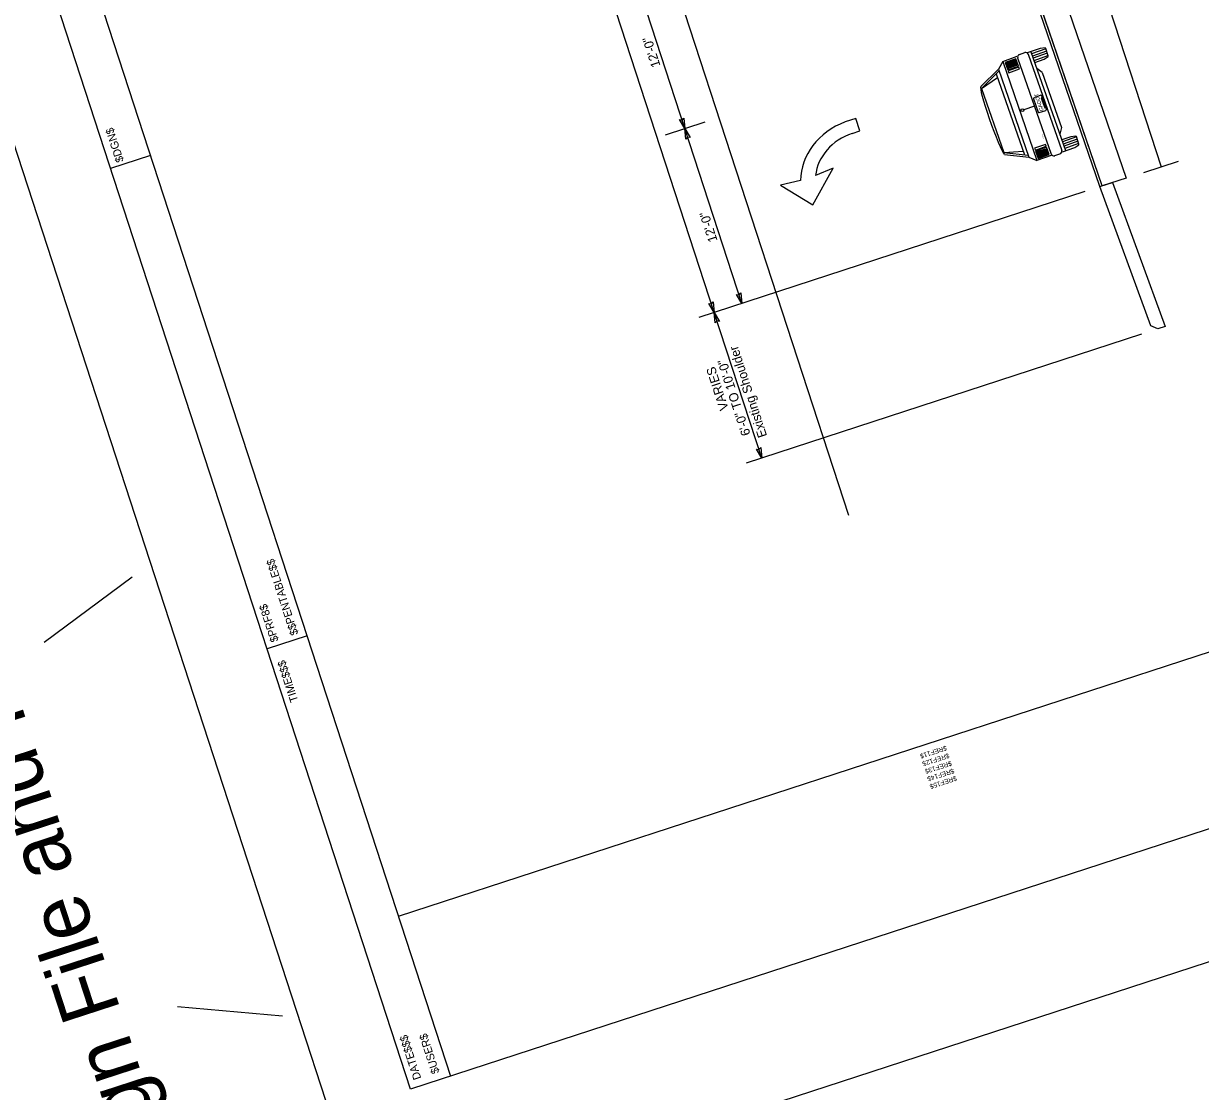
# Model space of a CAD drawing. Extents: x 958460 to 961179, y 797017 to 803764.
# Drawn here: x 959867.7 to 960217.3, y 798993 to 799310.2 of the extents above; entities that cross this region are included whole.
import ezdxf

# ---------------------------------------------------------------- set-up
doc = ezdxf.new("R2010")
doc.units = 0
for name, color, linetype in [('SHT_B_Plot-Border-Inner-Line', 7, 'Continuous'), ('SHT_B_Plot-Border-Outer-Line', 7, 'Continuous'), ('SHT_B_Plot-Sub-Text', 7, 'Continuous'), ('SHT_B_Sheet-Outline-Line', 7, 'Continuous'), ('SIGN_P_SM-Markings', 7, 'Continuous'), ('TYPS_E_Line-Exist-Asph-Line', 7, 'Continuous'), ('TYPS_P_Line-Fin-Grade-Asph', 7, 'Continuous'), ('TYPS_P_Slope-Label-Dim', 7, 'Continuous'), ('TYPS_P_Vehicle', 7, 'Continuous')]:
    doc.layers.add(name, color=color, linetype=linetype)

msp = doc.modelspace()

# ---------------------------------------------------------------- linework, layer by layer
at = {"layer": 'SHT_B_Plot-Border-Inner-Line'}
msp.add_lwpolyline([(959982.66, 798993.65), (959726.84, 799778.49), (960226.28, 799941.29), (960482.1, 799156.45)], close=True, dxfattribs=at)
at = {"layer": 'SHT_B_Plot-Border-Outer-Line'}
msp.add_lwpolyline([(959970.51, 798950.23), (959699.18, 799782.63), (960246.18, 799960.93), (960517.51, 799128.53)], close=True, dxfattribs=at)
at = {"layer": 'SHT_B_Sheet-Outline-Line'}
for p, q in [((959738.73, 799782.36), (959994.55, 798997.53)), ((959905.4, 799271.03), (959893.51, 799267.16)), ((959979.05, 799045.1), (960466.6, 799204.02)), ((959873.83, 799126.48), (959899.97, 799145.82)), ((959951.92, 799128.34), (959940.03, 799124.46)), ((959975.17, 799056.99), (959975.17, 799056.99)), ((959975.17, 799056.99), (959975.17, 799056.99)), ((959913.41, 799018.28), (959944.61, 799015.48))]:
    msp.add_line(p, q, dxfattribs=at)
at = {"layer": 'SIGN_P_SM-Markings'}
for p, q in [((960114.89, 799281.98), (960111.72, 799280.95)), ((960116.09, 799278.28), (960114.89, 799281.98)), ((960113.83, 799277.55), (960116.09, 799278.28)), ((960102.18, 799256.3), (960108.22, 799267.26)), ((960108.22, 799267.26), (960102.94, 799265.02)), ((960098.48, 799263.55), (960092.53, 799262.15)), ((960092.53, 799262.15), (960102.18, 799256.3))]:
    msp.add_line(p, q, dxfattribs=at)
for major_axis, start_param, end_param in [((-18.79, -6.13), 4.761865, 5.995538), ((-14.57, -4.75), 4.713519, 5.907859)]:
    msp.add_ellipse((960118.03, 799264.74), major_axis=major_axis, ratio=0.879686, start_param=start_param, end_param=end_param, dxfattribs=at)
at = {"layer": 'TYPS_E_Line-Exist-Asph-Line'}
msp.add_line((960112.84, 799164.11), (960049.11, 799359.64), dxfattribs=at)
for points in [[(960142.09, 799419.23), (960195.28, 799264.3), (960188.14, 799261.97), (960134.97, 799416.91)], [(960191.15, 799263.02), (960206.78, 799220.21), (960204.6, 799219.5), (960202.59, 799220.45), (960187.43, 799261.74)]]:
    msp.add_lwpolyline(points, close=True, dxfattribs=at)
at = {"layer": 'TYPS_P_Line-Fin-Grade-Asph'}
for points in [[(960187.43, 799261.74), (960134.24, 799416.67), (960118.13, 799468.86)], [(960188.14, 799261.97), (960134.98, 799416.91), (960118.86, 799469.09)]]:
    msp.add_lwpolyline(points, dxfattribs=at)
at = {"layer": 'TYPS_P_Slope-Label-Dim'}
for p, q in [((960072.87, 799224.39), (960005.18, 799432.04)), ((960064.15, 799278.98), (960047.23, 799330.89)), ((960070.05, 799280.9), (960058.26, 799277.06)), ((960081.07, 799227.07), (960064.15, 799278.98)), ((960182.97, 799260.28), (960068.25, 799222.89)), ((960086.97, 799181.13), (960072.87, 799224.39)), ((960199.8, 799217.91), (960082.35, 799179.63))]:
    msp.add_line(p, q, dxfattribs=at)
for points in [[(960154.87, 799423.39), (960205.63, 799267.67)], [(960200.45, 799265.98), (960210.8, 799269.36)]]:
    msp.add_lwpolyline(points, dxfattribs=at)
for points in [[(960064.15, 799278.98), (960062.57, 799281.66), (960063.33, 799281.5), (960063.86, 799282.08)], [(960064.15, 799278.98), (960065.73, 799276.3), (960064.97, 799276.46), (960064.45, 799275.89)], [(960081.07, 799227.07), (960079.49, 799229.75), (960080.25, 799229.59), (960080.78, 799230.16)], [(960072.87, 799224.39), (960071.28, 799227.08), (960072.04, 799226.92), (960072.57, 799227.49)], [(960072.87, 799224.39), (960074.45, 799221.71), (960073.69, 799221.87), (960073.16, 799221.3)], [(960086.97, 799181.13), (960085.39, 799183.82), (960086.15, 799183.66), (960086.67, 799184.23)]]:
    msp.add_lwpolyline(points, close=True, dxfattribs=at)
at = {"layer": 'TYPS_P_Vehicle'}
for p, q in [((960169.73, 799302.81), (960165.82, 799301.45)), ((960171.16, 799302.99), (960169.73, 799302.81)), ((960171.32, 799302.8), (960171.16, 799302.99)), ((960172.03, 799300.6), (960171.32, 799302.8)), ((960158.56, 799298.93), (960162.83, 799300.47)), ((960162.5, 799299.74), (960159.27, 799298.64)), ((960162.57, 799299.52), (960159.36, 799298.38)), ((960162.63, 799299.35), (960159.42, 799298.16)), ((960163.27, 799297.55), (960162.5, 799299.74)), ((960162.99, 799299.99), (960172.95, 799271.37)), ((960163.52, 799301.03), (960165.11, 799301.59)), ((960166.14, 799301.07), (960176.13, 799272.5)), ((960166.95, 799301.81), (960177.19, 799272.47)), ((960171.37, 799302.63), (960167.15, 799301.2)), ((960171.57, 799302.02), (960167.38, 799300.47)), ((960171.78, 799301.37), (960167.58, 799299.86)), ((960167.88, 799299.24), (960172.01, 799300.68)), ((960168.09, 799298.59), (960170.86, 799299.64)), ((960170.86, 799299.64), (960172.09, 799300.42)), ((960172.09, 799300.42), (960172.03, 799300.6)), ((960157.26, 799296.59), (960152.05, 799291.44)), ((960157.44, 799296.03), (960152.22, 799290.92)), ((960158.56, 799298.93), (960157.26, 799296.59)), ((960157.26, 799296.59), (960166.28, 799270.53)), ((960158.56, 799298.93), (960168.74, 799269.47)), ((960159.27, 799298.64), (960160.08, 799296.46)), ((960162.73, 799299.05), (960159.51, 799297.9)), ((960162.81, 799298.79), (960159.58, 799297.69)), ((960162.88, 799298.57), (960159.64, 799297.51)), ((960162.95, 799298.35), (960159.74, 799297.21)), ((960163.03, 799298.14), (960159.82, 799296.95)), ((960163.15, 799297.89), (960159.98, 799296.76)), ((960160.08, 799296.46), (960163.27, 799297.55)), ((960170.3, 799295.63), (960168.7, 799296.88)), ((960152.22, 799290.92), (960156.99, 799294.2)), ((960156.65, 799295.24), (960165.02, 799271.17)), ((960170.3, 799295.63), (960176.01, 799279.31)), ((960152.22, 799290.92), (960158.86, 799271.88)), ((960167.99, 799285.69), (960164.81, 799284.6)), ((960164.03, 799284.34), (960163.64, 799284.22)), ((960176.01, 799279.31), (960175.49, 799277.37)), ((960178.82, 799276.58), (960176.12, 799275.61)), ((960180.47, 799276.5), (960176.3, 799275.05)), ((960180.69, 799275.81), (960176.51, 799274.4)), ((960180.88, 799275.25), (960176.78, 799273.72)), ((960180.24, 799276.76), (960178.82, 799276.58)), ((960180.44, 799276.59), (960180.24, 799276.76)), ((960181.2, 799274.4), (960180.44, 799276.59)), ((960158.86, 799271.88), (960164.67, 799272.25)), ((960158.86, 799271.88), (960166.12, 799271.05)), ((960159.04, 799271.32), (960166.28, 799270.53)), ((960171.59, 799273.5), (960168.34, 799272.31)), ((960168.34, 799272.31), (960169.1, 799270.11)), ((960168.43, 799272.04), (960171.71, 799273.11)), ((960168.51, 799271.78), (960171.78, 799272.9)), ((960168.59, 799271.57), (960171.86, 799272.69)), ((960168.71, 799271.32), (960171.95, 799272.38)), ((960168.78, 799271.11), (960172.03, 799272.17)), ((960168.87, 799270.85), (960172.1, 799271.95)), ((960168.95, 799270.59), (960172.16, 799271.73)), ((960169.02, 799270.37), (960172.25, 799271.47)), ((960172.32, 799271.26), (960171.59, 799273.5)), ((960174, 799270.95), (960175.56, 799271.46)), ((960176.27, 799272.07), (960179.94, 799273.41)), ((960181.1, 799274.56), (960176.98, 799273.12)), ((960179.94, 799273.41), (960181.21, 799274.21)), ((960181.21, 799274.21), (960181.2, 799274.4)), ((960166.28, 799270.53), (960168.74, 799269.47)), ((960172.98, 799270.99), (960168.74, 799269.47)), ((960169.1, 799270.11), (960172.32, 799271.26))]:
    msp.add_line(p, q, dxfattribs=at)
for points in [[(960160.18, 799296.16), (960160.36, 799295.59), (960163.53, 799296.72), (960163.36, 799297.24)], [(960170.01, 799288.02), (960171.04, 799285.15), (960171.39, 799285.26), (960170.35, 799288.14)], [(960168.04, 799273.21), (960168.25, 799272.61), (960171.5, 799273.77), (960171.29, 799274.27)]]:
    msp.add_lwpolyline(points, close=True, dxfattribs=at)
for points in [[(960169.87, 799288.89), (960167.87, 799288.13)], [(960167.68, 799287.83), (960169.08, 799283.84)], [(960171.55, 799284.74), (960170.17, 799288.69)], [(960169.35, 799283.74), (960171.38, 799284.4)]]:
    msp.add_lwpolyline(points, dxfattribs=at)
msp.add_circle((960164.4, 799284.46), 0.428, dxfattribs=at)
for centre, start, end in [((960169.96, 799288.6), 19.1768, 109.1768), ((960167.91, 799287.89), 109.1768, 199.1768), ((960169.28, 799283.96), 199.1768, 289.1768), ((960171.32, 799284.67), 289.1768, 19.1768)]:
    msp.add_arc(centre, 0.247, start, end, dxfattribs=at)
for centre, major_axis, ratio, start_param, end_param in [((960163.82, 799300.23), (-0.777, -0.27), 0.999922, 4.712389, 6.283185), ((960165.37, 799300.77), (0.777, 0.27), 0.999922, 0, 1.570796), ((960155.62, 799281.33), (3.58, -10.09), 0.073896, 3.141527, 6.10813), ((960173.74, 799271.7), (-0.777, -0.27), 0.999922, 0, 1.570796), ((960175.3, 799272.24), (0.777, 0.27), 0.999922, 4.712389, 6.283185)]:
    msp.add_ellipse(centre, major_axis=major_axis, ratio=ratio, start_param=start_param, end_param=end_param, dxfattribs=at)

# ---------------------------------------------------------------- texts
at = {"layer": 'SHT_B_Plot-Sub-Text'}
for s, height, rotation, p in [('$DGN$', 2.376, 108.0541, (959897.52, 799269.39)), ('$$PENTABLE$$', 2.3765, 108.0541, (959949.36, 799128.92)), ('$PRF8$', 2.376, 108.0541, (959943.49, 799126.91)), ('TIME$$$', 2.376, 108.0541, (959949.31, 799109.04)), ('$REF11$', 1.418, 198.0553, (960141.69, 799095.74)), ('$REF12$', 1.418, 198.0553, (960142.42, 799093.48)), ('$REF13$', 1.418, 198.0553, (960143.16, 799091.22)), ('$REF14$', 1.418, 198.0553, (960143.89, 799088.96)), ('$REF15$', 1.418, 198.0553, (960144.62, 799086.73)), ('DATE$$$', 2.376, 108.0541, (959985.87, 798996.91)), ('$USER$', 2.376, 108.0541, (959991.26, 798998.69))]:
    msp.add_text(s, height=height, rotation=rotation, dxfattribs=at).set_placement(p)
at = {"layer": 'SHT_B_Sheet-Outline-Line'}
msp.add_text('Design File and Plot Substitution information', height=17.5102, rotation=108.0541, dxfattribs=at).set_placement((959921.24, 798941.64))
at = {"layer": 'TYPS_P_Slope-Label-Dim'}
for s, p in [('12\'-0"', (960056.94, 799297.68)), ('12\'-0"', (960073.87, 799245.77)), ('Existing Shoulder', (960088.59, 799187.72)), ('6\'-0" TO 10\'-0"', (960083.68, 799188.25)), ('VARIES', (960077.18, 799195.78))]:
    msp.add_text(s, height=2.73, rotation=108.0541, dxfattribs=at).set_placement(p)
at = {"layer": 'TYPS_P_Vehicle'}
for s, height, p in [('GADOT', 1.112, (960170.75, 799284.38)), ('PAULDING', 0.236, (960171.08, 799285.85)), ('PONTIAC', 0.236, (960170.82, 799276.01))]:
    msp.add_text(s, height=height, rotation=109.1768, dxfattribs=at).set_placement(p)

doc.saveas('drawing.dxf')
